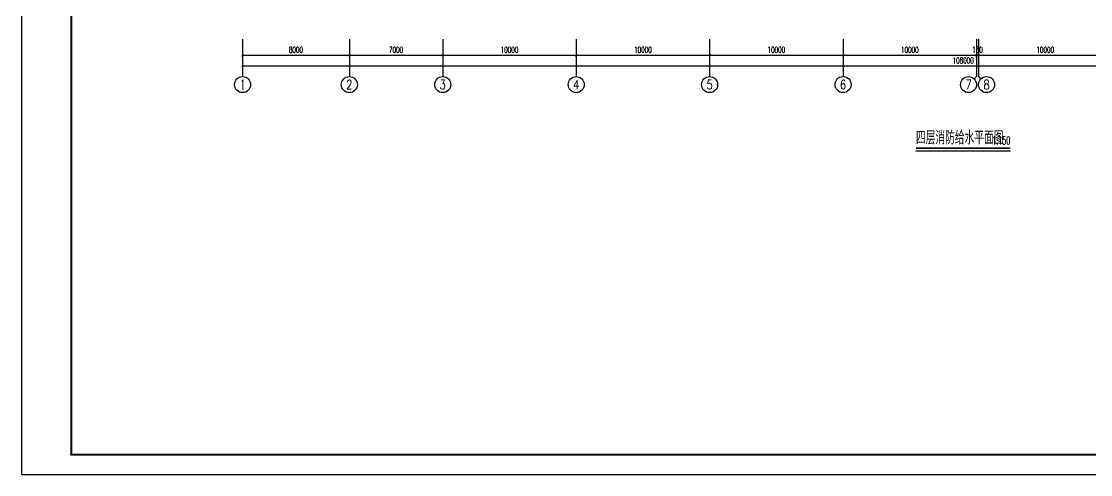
# Model space of a CAD drawing. Extents: x -620248 to 571765, y -684907 to -323071.
# Drawn here: x 248784 to 328910, y -543282 to -509349 of the extents above; entities that cross this region are included whole.
import ezdxf
from ezdxf.enums import TextEntityAlignment as Align

# ---------------------------------------------------------------- set-up
doc = ezdxf.new("R2010")
doc.units = 0
doc.header["$LTSCALE"] = 1000
doc.header["$MEASUREMENT"] = 0
for name, color, linetype in [('AXIS', 3, 'Continuous'), ('AXIS_TEXT', 7, 'Continuous'), ('DIM_SYMB', 3, 'Continuous'), ('PUB_TITLE', 4, 'Continuous'), ('WALL', 7, 'Continuous')]:
    doc.layers.add(name, color=color, linetype=linetype)
doc.styles.add('_TCH_AXIS', font='COMPLEX', dxfattribs={"bigfont": 'GBCBIG'})
doc.styles.add('_TCH_DIM', font='SIMPLEX.shx', dxfattribs={"width": 0.8, "bigfont": 'GBCBIG.shx'})
doc.styles.add('_TCH_DIM_T3', font='SIMPLEX.shx', dxfattribs={"width": 0.564706, "bigfont": 'GBCBIG.shx'})
doc.styles.add('COMPLEX', font='COMPLEX')
doc.styles.add('天正', font='SIMPLEX.shx', dxfattribs={"width": 0.7, "bigfont": 'HZTXT.shx'})
doc.dimstyles.new('_TCH_ARCH&&150', dxfattribs={"dimtxt": 446.25, "dimasz": 150, "dimexe": 375, "dimexo": 450, "dimgap": 189.375, "dimtad": 1, "dimdec": 0, "dimzin": 0, "dimdsep": 46, "dimtxsty": '_TCH_DIM_T3', "dimblk": 'ARCHTICK', "dimcen": 0.09, "dimclrt": 7, "dimazin": 2, "dimtfac": 1, "dimtdec": 0, "dimtix": 1, "dimtmove": 2, "dimatfit": 3, "dimfxl": 1, "dimtolj": 1, "dimtzin": 0, "dimarcsym": 0})

# ---------------------------------------------------------------- blocks, each defined once
blk = doc.blocks.new('_ArchTick')
at = {"color": 0, "linetype": 'ByBlock', "const_width": 0.4}
blk.add_lwpolyline([(-0.5, -0.5), (0.5, 0.5)], dxfattribs=at)
blk = doc.blocks.new('*D329')
at = {"layer": 'AXIS', "color": 0, "lineweight": -2, "transparency": 16777216}
for p, q in [((7700, 3550), (7700, 1625)), ((115700, 3550), (115700, 1625)), ((7700, 2000), (115700, 2000))]:
    blk.add_line(p, q, dxfattribs=at)
at = {"layer": 'Defpoints', "color": 0, "transparency": 16777216}
for p in [(7700, 4000), (115700, 4000), (115700, 2000)]:
    blk.add_point(p, dxfattribs=at)
at = {"layer": 'AXIS', "color": 0, "lineweight": -2, "transparency": 16777216, "xscale": 150, "yscale": 150, "zscale": 150, "rotation": 180}
blk.add_blockref('_ArchTick', (7700, 2000), dxfattribs=at)
at = {"layer": 'AXIS', "color": 0, "lineweight": -2, "transparency": 16777216, "xscale": 150, "yscale": 150, "zscale": 150}
blk.add_blockref('_ArchTick', (115700, 2000), dxfattribs=at)
at = {"layer": 'AXIS', "color": 7, "transparency": 16777216, "insert": (61700, 2413), "char_height": 446.2, "attachment_point": 5, "style": '_TCH_DIM_T3'}
blk.add_mtext('\\A1;108000', dxfattribs=at)
blk = doc.blocks.new('*D330')
at = {"layer": 'AXIS', "color": 0, "lineweight": -2, "transparency": 16777216}
for p, q in [((7700, 3550), (7700, 2425)), ((15700, 3550), (15700, 2425)), ((7700, 2800), (15700, 2800))]:
    blk.add_line(p, q, dxfattribs=at)
at = {"layer": 'Defpoints', "color": 0, "transparency": 16777216}
for p in [(7700, 4000), (15700, 4000), (15700, 2800)]:
    blk.add_point(p, dxfattribs=at)
at = {"layer": 'AXIS', "color": 0, "lineweight": -2, "transparency": 16777216, "xscale": 150, "yscale": 150, "zscale": 150, "rotation": 180}
blk.add_blockref('_ArchTick', (7700, 2800), dxfattribs=at)
at = {"layer": 'AXIS', "color": 0, "lineweight": -2, "transparency": 16777216, "xscale": 150, "yscale": 150, "zscale": 150}
blk.add_blockref('_ArchTick', (15700, 2800), dxfattribs=at)
at = {"layer": 'AXIS', "color": 7, "transparency": 16777216, "insert": (11700, 3213), "char_height": 446.2, "attachment_point": 5, "style": '_TCH_DIM_T3'}
blk.add_mtext('\\A1;8000', dxfattribs=at)
blk = doc.blocks.new('*D331')
at = {"layer": 'AXIS', "color": 0, "lineweight": -2, "transparency": 16777216}
for p, q in [((15700, 3550), (15700, 2425)), ((22700, 3550), (22700, 2425)), ((15700, 2800), (22700, 2800))]:
    blk.add_line(p, q, dxfattribs=at)
at = {"layer": 'Defpoints', "color": 0, "transparency": 16777216}
for p in [(15700, 4000), (22700, 4000), (22700, 2800)]:
    blk.add_point(p, dxfattribs=at)
at = {"layer": 'AXIS', "color": 0, "lineweight": -2, "transparency": 16777216, "xscale": 150, "yscale": 150, "zscale": 150, "rotation": 180}
blk.add_blockref('_ArchTick', (15700, 2800), dxfattribs=at)
at = {"layer": 'AXIS', "color": 0, "lineweight": -2, "transparency": 16777216, "xscale": 150, "yscale": 150, "zscale": 150}
blk.add_blockref('_ArchTick', (22700, 2800), dxfattribs=at)
at = {"layer": 'AXIS', "color": 7, "transparency": 16777216, "insert": (19200, 3213), "char_height": 446.2, "attachment_point": 5, "style": '_TCH_DIM_T3'}
blk.add_mtext('\\A1;7000', dxfattribs=at)
blk = doc.blocks.new('*D332')
at = {"layer": 'AXIS', "color": 0, "lineweight": -2, "transparency": 16777216}
for p, q in [((22700, 3550), (22700, 2425)), ((32700, 3550), (32700, 2425)), ((22700, 2800), (32700, 2800))]:
    blk.add_line(p, q, dxfattribs=at)
at = {"layer": 'Defpoints', "color": 0, "transparency": 16777216}
for p in [(22700, 4000), (32700, 4000), (32700, 2800)]:
    blk.add_point(p, dxfattribs=at)
at = {"layer": 'AXIS', "color": 0, "lineweight": -2, "transparency": 16777216, "xscale": 150, "yscale": 150, "zscale": 150, "rotation": 180}
blk.add_blockref('_ArchTick', (22700, 2800), dxfattribs=at)
at = {"layer": 'AXIS', "color": 0, "lineweight": -2, "transparency": 16777216, "xscale": 150, "yscale": 150, "zscale": 150}
blk.add_blockref('_ArchTick', (32700, 2800), dxfattribs=at)
at = {"layer": 'AXIS', "color": 7, "transparency": 16777216, "insert": (27700, 3213), "char_height": 446.2, "attachment_point": 5, "style": '_TCH_DIM_T3'}
blk.add_mtext('\\A1;10000', dxfattribs=at)
blk = doc.blocks.new('*D333')
at = {"layer": 'AXIS', "color": 0, "lineweight": -2, "transparency": 16777216}
for p, q in [((32700, 3550), (32700, 2425)), ((42700, 3550), (42700, 2425)), ((32700, 2800), (42700, 2800))]:
    blk.add_line(p, q, dxfattribs=at)
at = {"layer": 'Defpoints', "color": 0, "transparency": 16777216}
for p in [(32700, 4000), (42700, 4000), (42700, 2800)]:
    blk.add_point(p, dxfattribs=at)
at = {"layer": 'AXIS', "color": 0, "lineweight": -2, "transparency": 16777216, "xscale": 150, "yscale": 150, "zscale": 150, "rotation": 180}
blk.add_blockref('_ArchTick', (32700, 2800), dxfattribs=at)
at = {"layer": 'AXIS', "color": 0, "lineweight": -2, "transparency": 16777216, "xscale": 150, "yscale": 150, "zscale": 150}
blk.add_blockref('_ArchTick', (42700, 2800), dxfattribs=at)
at = {"layer": 'AXIS', "color": 7, "transparency": 16777216, "insert": (37700, 3213), "char_height": 446.2, "attachment_point": 5, "style": '_TCH_DIM_T3'}
blk.add_mtext('\\A1;10000', dxfattribs=at)
blk = doc.blocks.new('*D334')
at = {"layer": 'AXIS', "color": 0, "lineweight": -2, "transparency": 16777216}
for p, q in [((42700, 3550), (42700, 2425)), ((52700, 3550), (52700, 2425)), ((42700, 2800), (52700, 2800))]:
    blk.add_line(p, q, dxfattribs=at)
at = {"layer": 'Defpoints', "color": 0, "transparency": 16777216}
for p in [(42700, 4000), (52700, 4000), (52700, 2800)]:
    blk.add_point(p, dxfattribs=at)
at = {"layer": 'AXIS', "color": 0, "lineweight": -2, "transparency": 16777216, "xscale": 150, "yscale": 150, "zscale": 150, "rotation": 180}
blk.add_blockref('_ArchTick', (42700, 2800), dxfattribs=at)
at = {"layer": 'AXIS', "color": 0, "lineweight": -2, "transparency": 16777216, "xscale": 150, "yscale": 150, "zscale": 150}
blk.add_blockref('_ArchTick', (52700, 2800), dxfattribs=at)
at = {"layer": 'AXIS', "color": 7, "transparency": 16777216, "insert": (47700, 3213), "char_height": 446.2, "attachment_point": 5, "style": '_TCH_DIM_T3'}
blk.add_mtext('\\A1;10000', dxfattribs=at)
blk = doc.blocks.new('*D335')
at = {"layer": 'AXIS', "color": 0, "lineweight": -2, "transparency": 16777216}
for p, q in [((52700, 3550), (52700, 2425)), ((62700, 3550), (62700, 2425)), ((52700, 2800), (62700, 2800))]:
    blk.add_line(p, q, dxfattribs=at)
at = {"layer": 'Defpoints', "color": 0, "transparency": 16777216}
for p in [(52700, 4000), (62700, 4000), (62700, 2800)]:
    blk.add_point(p, dxfattribs=at)
at = {"layer": 'AXIS', "color": 0, "lineweight": -2, "transparency": 16777216, "xscale": 150, "yscale": 150, "zscale": 150, "rotation": 180}
blk.add_blockref('_ArchTick', (52700, 2800), dxfattribs=at)
at = {"layer": 'AXIS', "color": 0, "lineweight": -2, "transparency": 16777216, "xscale": 150, "yscale": 150, "zscale": 150}
blk.add_blockref('_ArchTick', (62700, 2800), dxfattribs=at)
at = {"layer": 'AXIS', "color": 7, "transparency": 16777216, "insert": (57700, 3213), "char_height": 446.2, "attachment_point": 5, "style": '_TCH_DIM_T3'}
blk.add_mtext('\\A1;10000', dxfattribs=at)
blk = doc.blocks.new('*D336')
at = {"layer": 'AXIS', "color": 0, "lineweight": -2, "transparency": 16777216}
for p, q in [((62700, 3550), (62700, 2425)), ((62850, 3550), (62850, 2425)), ((62700, 2800), (62550, 2800)), ((62700, 2800), (62850, 2800)), ((62850, 2800), (63000, 2800))]:
    blk.add_line(p, q, dxfattribs=at)
at = {"layer": 'Defpoints', "color": 0, "transparency": 16777216}
for p in [(62700, 4000), (62850, 4000), (62850, 2800)]:
    blk.add_point(p, dxfattribs=at)
at = {"layer": 'AXIS', "color": 0, "lineweight": -2, "transparency": 16777216, "xscale": 150, "yscale": 150, "zscale": 150}
blk.add_blockref('_ArchTick', (62700, 2800), dxfattribs=at)
at = {"layer": 'AXIS', "color": 0, "lineweight": -2, "transparency": 16777216, "xscale": 150, "yscale": 150, "zscale": 150, "rotation": 180}
blk.add_blockref('_ArchTick', (62850, 2800), dxfattribs=at)
at = {"layer": 'AXIS', "color": 7, "transparency": 16777216, "insert": (62775, 3213), "char_height": 446.2, "attachment_point": 5, "style": '_TCH_DIM_T3'}
blk.add_mtext('\\A1;150', dxfattribs=at)
blk = doc.blocks.new('*D337')
at = {"layer": 'AXIS', "color": 0, "lineweight": -2, "transparency": 16777216}
for p, q in [((62850, 3550), (62850, 2425)), ((72850, 3550), (72850, 2425)), ((62850, 2800), (72850, 2800))]:
    blk.add_line(p, q, dxfattribs=at)
at = {"layer": 'Defpoints', "color": 0, "transparency": 16777216}
for p in [(62850, 4000), (72850, 4000), (72850, 2800)]:
    blk.add_point(p, dxfattribs=at)
at = {"layer": 'AXIS', "color": 0, "lineweight": -2, "transparency": 16777216, "xscale": 150, "yscale": 150, "zscale": 150, "rotation": 180}
blk.add_blockref('_ArchTick', (62850, 2800), dxfattribs=at)
at = {"layer": 'AXIS', "color": 0, "lineweight": -2, "transparency": 16777216, "xscale": 150, "yscale": 150, "zscale": 150}
blk.add_blockref('_ArchTick', (72850, 2800), dxfattribs=at)
at = {"layer": 'AXIS', "color": 7, "transparency": 16777216, "insert": (67850, 3213), "char_height": 446.2, "attachment_point": 5, "style": '_TCH_DIM_T3'}
blk.add_mtext('\\A1;10000', dxfattribs=at)
blk = doc.blocks.new('_AXISO')
blk.add_circle((0, 0), 0.5)
at = {"layer": 'AXIS_TEXT', "style": 'COMPLEX', "width": 1.041667}
blk.add_attdef('A', text='', height=0.56, dxfattribs=at).set_placement((-0.25, -0.28), (0.25, -0.28), align=Align.FIT)
blk = doc.blocks.new('A$C06B3118E')
at = {"layer": 'AXIS'}
for p, q in [((7700, 4000), (7700, 1200)), ((15700, 4000), (15700, 1200)), ((22700, 4000), (22700, 1200)), ((32700, 4000), (32700, 1200)), ((42700, 4000), (42700, 1200)), ((52700, 4000), (52700, 1200)), ((62700, 4000), (62700, 1200)), ((62850, 4000), (62850, 1200)), ((62524.3, 1024.3), (62700, 1200)), ((63025.7, 1024.3), (62850, 1200))]:
    blk.add_line(p, q, dxfattribs=at)
ref = blk.add_blockref('_AXISO', (7700, 600), dxfattribs=dict(at, xscale=1200, yscale=1200, zscale=1200))
ref.add_attrib('A', '1', dxfattribs={"layer": 'AXIS_TEXT', "height": 772.1, "style": '_TCH_AXIS'}).set_placement((7534.6, 214), (7865.4, 214), align=Align.FIT)
ref = blk.add_blockref('_AXISO', (15700, 600), dxfattribs=dict(at, xscale=1200, yscale=1200, zscale=1200))
ref.add_attrib('A', '2', dxfattribs={"layer": 'AXIS_TEXT', "height": 698.9, "style": '_TCH_AXIS'}).set_placement((15467, 250.5), (15933, 250.5), align=Align.FIT)
ref = blk.add_blockref('_AXISO', (22700, 600), dxfattribs=dict(at, xscale=1200, yscale=1200, zscale=1200))
ref.add_attrib('A', '3', dxfattribs={"layer": 'AXIS_TEXT', "height": 698.9, "style": '_TCH_AXIS'}).set_placement((22467, 250.5), (22933, 250.5), align=Align.FIT)
ref = blk.add_blockref('_AXISO', (32700, 600), dxfattribs=dict(at, xscale=1200, yscale=1200, zscale=1200))
ref.add_attrib('A', '4', dxfattribs={"layer": 'AXIS_TEXT', "height": 668.2, "style": '_TCH_AXIS'}).set_placement((32445.5, 265.9), (32954.5, 265.9), align=Align.FIT)
ref = blk.add_blockref('_AXISO', (42700, 600), dxfattribs=dict(at, xscale=1200, yscale=1200, zscale=1200))
ref.add_attrib('A', '5', dxfattribs={"layer": 'AXIS_TEXT', "height": 698.9, "style": '_TCH_AXIS'}).set_placement((42467, 250.5), (42933, 250.5), align=Align.FIT)
ref = blk.add_blockref('_AXISO', (52700, 600), dxfattribs=dict(at, xscale=1200, yscale=1200, zscale=1200))
ref.add_attrib('A', '6', dxfattribs={"layer": 'AXIS_TEXT', "height": 698.9, "style": '_TCH_AXIS'}).set_placement((52467, 250.5), (52933, 250.5), align=Align.FIT)
ref = blk.add_blockref('_AXISO', (62100, 600), dxfattribs=dict(at, xscale=1200, yscale=1200, zscale=1200))
ref.add_attrib('A', '7', dxfattribs={"layer": 'AXIS_TEXT', "height": 698.9, "style": '_TCH_AXIS'}).set_placement((61867, 250.5), (62333, 250.5), align=Align.FIT)
ref = blk.add_blockref('_AXISO', (63450, 600), dxfattribs=dict(at, xscale=1200, yscale=1200, zscale=1200))
ref.add_attrib('A', '8', dxfattribs={"layer": 'AXIS_TEXT', "height": 698.9, "style": '_TCH_AXIS'}).set_placement((63217, 250.5), (63683, 250.5), align=Align.FIT)
for p1, p2, distance, picture, middle in [((7700, 4000), (115700, 4000), -2000, '*D329', (61700, 2412.5)), ((7700, 4000), (15700, 4000), -1200, '*D330', (11700, 3212.5)), ((15700, 4000), (22700, 4000), -1200, '*D331', (19200, 3212.5)), ((22700, 4000), (32700, 4000), -1200, '*D332', (27700, 3212.5)), ((32700, 4000), (42700, 4000), -1200, '*D333', (37700, 3212.5)), ((42700, 4000), (52700, 4000), -1200, '*D334', (47700, 3212.5)), ((52700, 4000), (62700, 4000), -1200, '*D335', (57700, 3212.5)), ((62700, 4000), (62850, 4000), -1200, '*D336', (62775, 3212.5)), ((62850, 4000), (72850, 4000), -1200, '*D337', (67850, 3212.5))]:
    dim = blk.add_aligned_dim(p1=p1, p2=p2, distance=distance, dimstyle='_TCH_ARCH&&150', dxfattribs=at)
    dim.commit()
    dim.dimension.update_dxf_attribs({"geometry": picture, "text_midpoint": middle})

msp = doc.modelspace()

# ---------------------------------------------------------------- linework, layer by layer
at = {"layer": 'DIM_SYMB', "const_width": 105}
msp.add_lwpolyline([(315819.9, -518841.3), (322899.5, -518841.3)], dxfattribs=at)
at = {"layer": 'DIM_SYMB'}
msp.add_lwpolyline([(315819.9, -519051.3), (322899.5, -519051.3)], dxfattribs=at)
at = {"layer": 'PUB_TITLE'}
msp.add_lwpolyline([(248783.7, -543282.2), (406433.7, -543282.2), (406433.7, -454182.2), (248783.7, -454182.2)], close=True, dxfattribs=at)
at = {"layer": 'PUB_TITLE', "const_width": 150}
msp.add_lwpolyline([(252533.7, -541782.2), (404933.7, -541782.2), (404933.7, -455682.2), (252533.7, -455682.2)], close=True, dxfattribs=at)

# ---------------------------------------------------------------- block references
at = {"layer": 'WALL'}
msp.add_blockref('A$C06B3118E', (257659.7, -514683.4), dxfattribs=at)

# ---------------------------------------------------------------- texts
at = {"layer": 'DIM_SYMB', "color": 7}
for s, height, style, width, p in [('四层消防给水平面图', 1012.77, '_TCH_DIM', 0.8, (315819.9, -518564.3)), ('1:150', 600, '天正', 0.525, (321534.5, -518564.3))]:
    msp.add_text(s, height=height, dxfattribs=dict(at, style=style, width=width)).set_placement(p)

doc.saveas('drawing.dxf')
